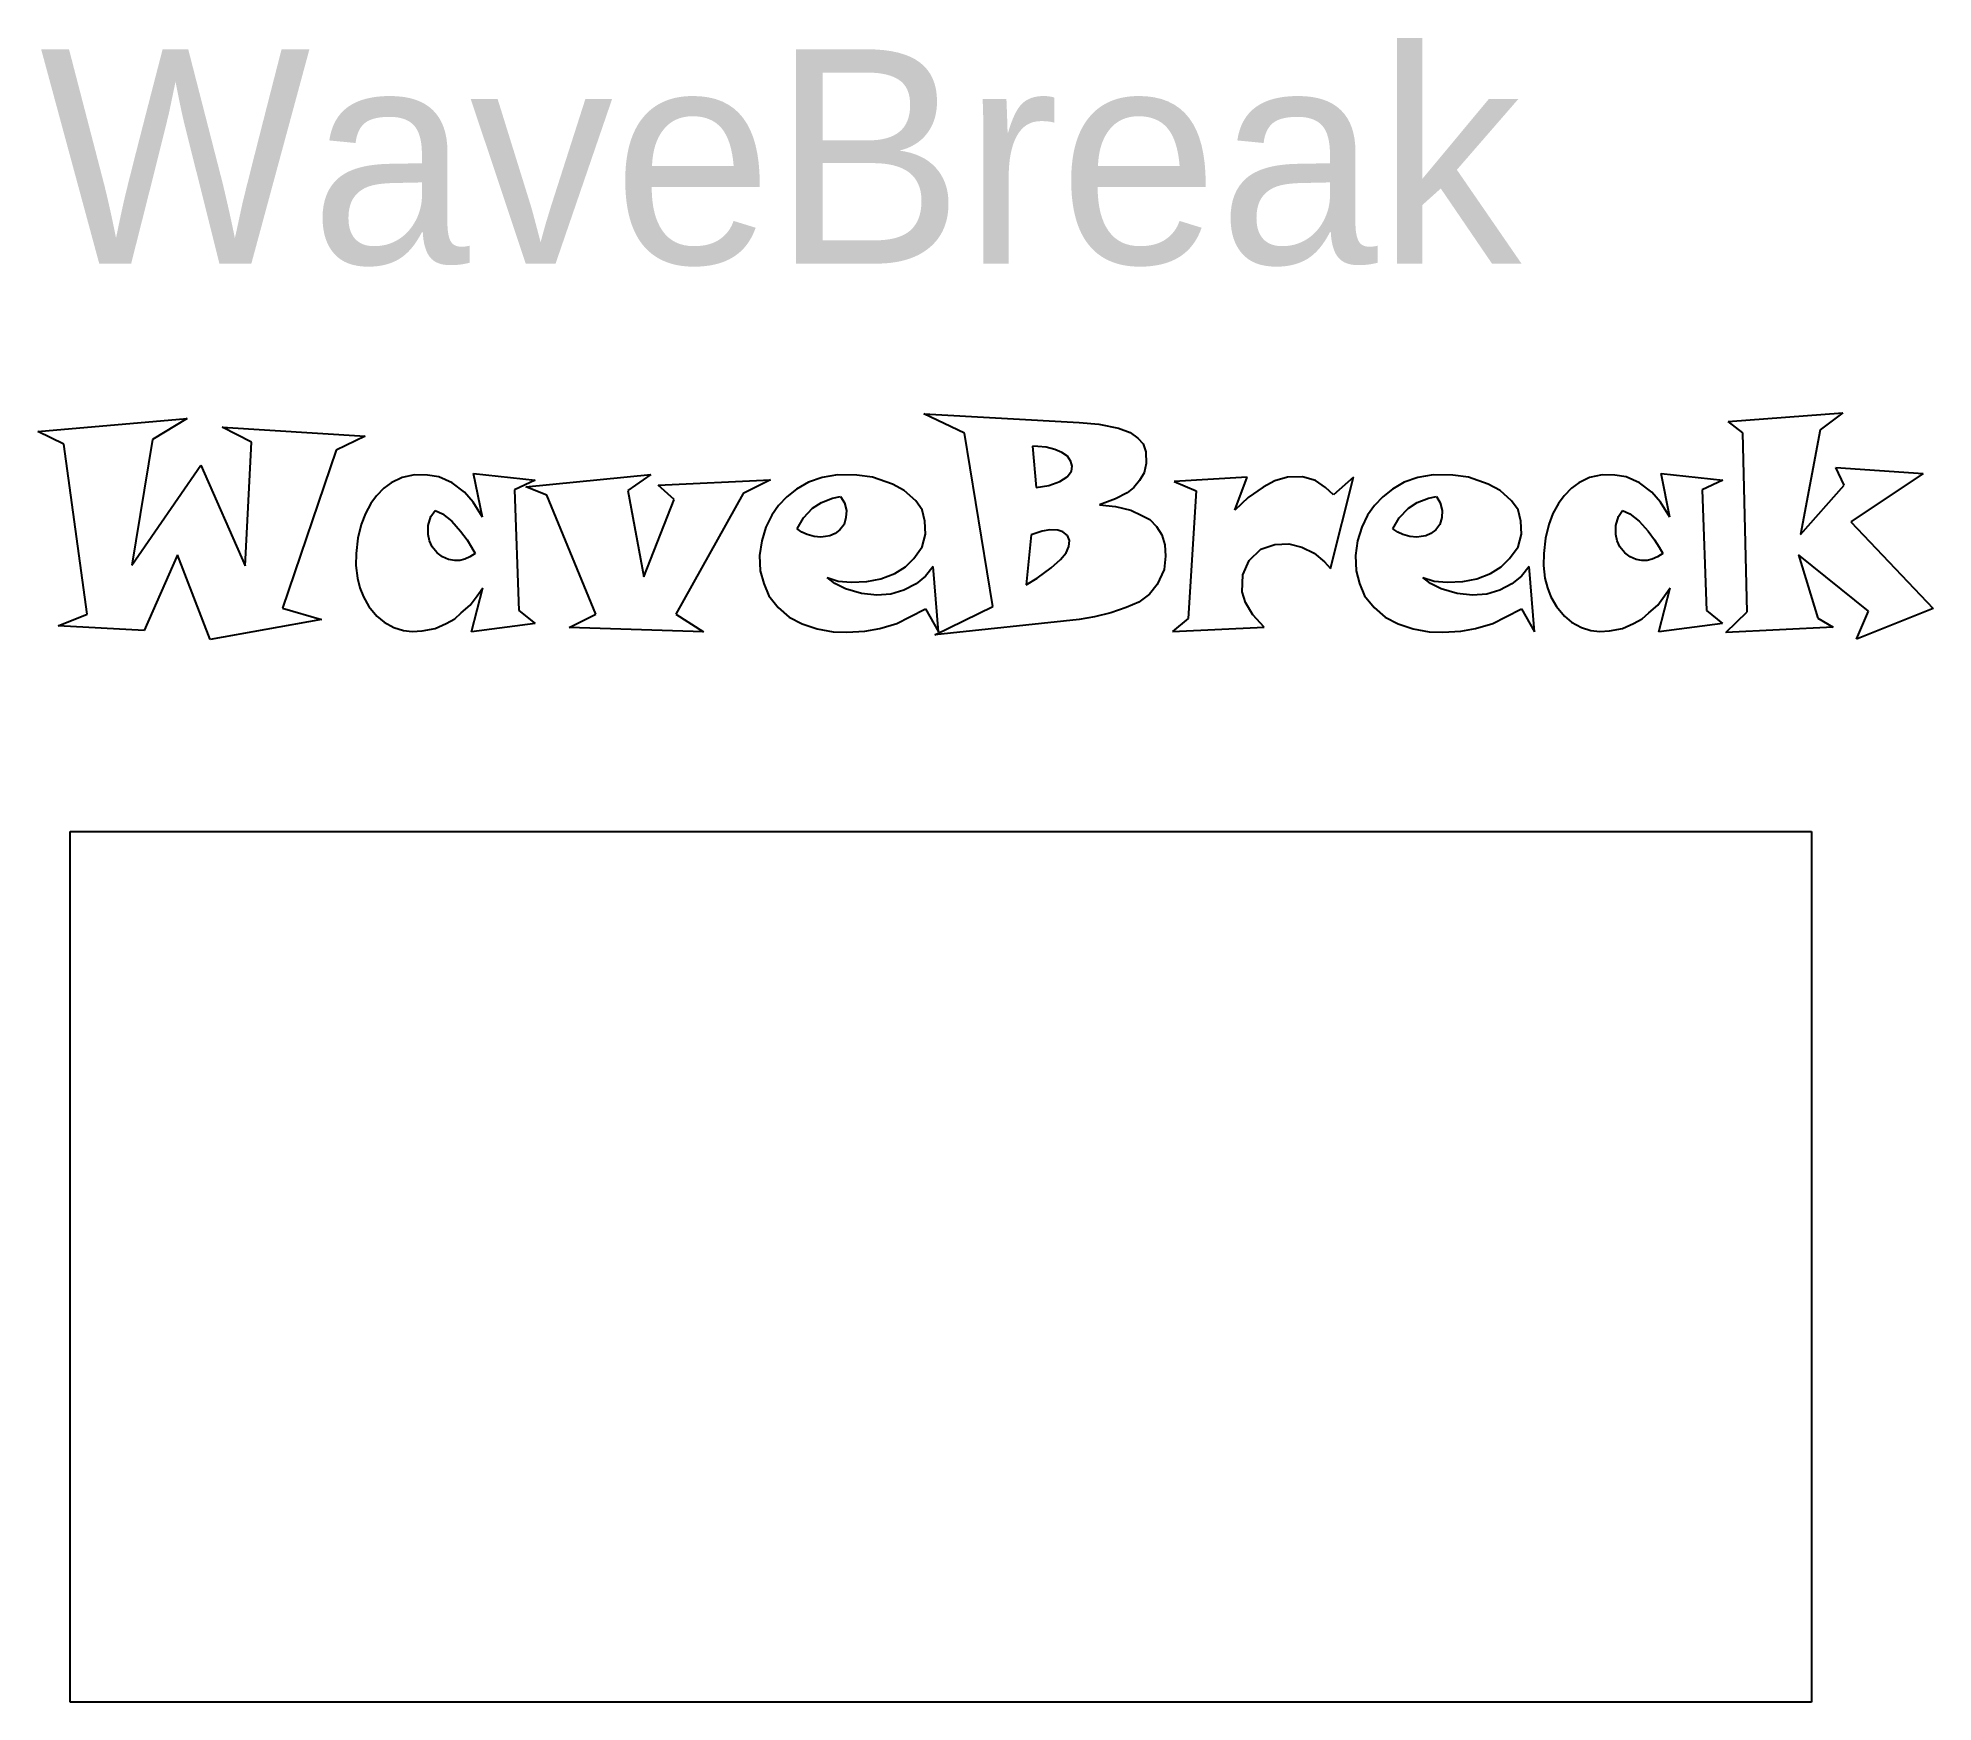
# Model space of a CAD drawing. Extents: x 5.25 to 14.1, y 0.28 to 8.04.
import ezdxf

# ---------------------------------------------------------------- set-up
doc = ezdxf.new("R2010")
doc.units = 0
doc.header["$MEASUREMENT"] = 0
doc.layers.get('0').update_dxf_attribs({"linetype": 'CONTINUOUS'})
doc.styles.add('STYLE1', font='SNAP____.TTF')
picture_1 = doc.add_image_def('image1.jpg', size_in_pixel=(2048, 1024))

msp = doc.modelspace()

# ---------------------------------------------------------------- linework, layer by layer
for p, q in [((9.5772, 6.1972), (9.3883, 6.288)), ((9.3883, 6.288), (10.1135, 6.247)), ((13.1408, 6.2519), (13.6766, 6.2919)), ((13.6766, 6.2919), (13.5705, 6.2137)), ((5.2543, 6.2053), (5.9516, 6.2656)), ((5.375, 6.1465), (5.2543, 6.2053)), ((5.9516, 6.2656), (5.7898, 6.1686)), ((6.2516, 6.1554), (6.1148, 6.2259)), ((6.1148, 6.2259), (6.7811, 6.1833)), ((9.7108, 5.3885), (9.5772, 6.1972)), ((10.1135, 6.247), (10.2044, 6.24)), ((10.2044, 6.24), (10.2971, 6.2204)), ((10.2971, 6.2204), (10.3505, 6.2008)), ((10.3505, 6.2008), (10.3861, 6.174)), ((13.2104, 6.1998), (13.1408, 6.2519)), ((13.2295, 5.3634), (13.2104, 6.1998)), ((13.5705, 6.2137), (13.4783, 5.7251)), ((5.4838, 5.354), (5.375, 6.1465)), ((5.7898, 6.1686), (5.6927, 5.5819)), ((6.2222, 5.579), (6.2516, 6.1554)), ((6.6458, 6.1186), (6.3958, 5.382)), ((6.7811, 6.1833), (6.6458, 6.1186)), ((9.8949, 6.137), (9.9128, 5.9437)), ((9.9202, 6.1349), (9.8949, 6.137)), ((9.9583, 6.1317), (9.9202, 6.1349)), ((9.9995, 6.1222), (9.9583, 6.1317)), ((10.0322, 6.1074), (9.9995, 6.1222)), ((10.0586, 6.0905), (10.0322, 6.1074)), ((10.3861, 6.174), (10.4111, 6.1473)), ((10.4111, 6.1473), (10.4236, 6.1099)), ((10.4236, 6.1099), (10.4253, 6.0565)), ((5.6927, 5.5819), (6.0148, 6.048)), ((6.0148, 6.048), (6.2222, 5.579)), ((10.0576, 5.9944), (10.0777, 6.0198)), ((10.0745, 6.0652), (10.0586, 6.0905)), ((10.0808, 6.043), (10.0745, 6.0652)), ((10.0777, 6.0198), (10.0808, 6.043)), ((10.4253, 6.0565), (10.4164, 6.012)), ((13.6818, 5.9546), (13.6435, 6.038)), ((13.6435, 6.038), (14.0506, 6.0102)), ((6.8687, 5.9408), (6.835, 5.9061)), ((6.9034, 5.9666), (6.8687, 5.9408)), ((6.9539, 5.9913), (6.9034, 5.9666)), ((7.0122, 6.0036), (6.9539, 5.9913)), ((7.0717, 6.0025), (7.0122, 6.0036)), ((7.1244, 5.9935), (7.0717, 6.0025)), ((7.1872, 5.9666), (7.1244, 5.9935)), ((7.2444, 5.9229), (7.1872, 5.9666)), ((7.3285, 5.8052), (7.287, 6.0092)), ((7.287, 6.0092), (7.5753, 5.9778)), ((7.5753, 5.9778), (7.4788, 5.9341)), ((7.4788, 5.9341), (7.499, 5.3701)), ((7.5318, 5.9477), (8.1145, 6.0047)), ((7.6298, 5.9085), (7.5318, 5.9477)), ((8.1145, 6.0047), (8.0075, 5.9299)), ((8.0075, 5.9299), (8.0824, 5.5274)), ((8.1483, 5.9548), (8.6722, 5.9798)), ((8.2232, 5.8889), (8.1483, 5.9548)), ((8.6722, 5.9798), (8.5457, 5.9157)), ((8.7943, 5.937), (8.7497, 5.9014)), ((8.8495, 5.9691), (8.7943, 5.937)), ((8.9136, 5.9904), (8.8495, 5.9691)), ((8.9849, 6.0029), (8.9136, 5.9904)), ((9.0758, 6.0011), (8.9849, 6.0029)), ((9.1488, 5.9922), (9.0758, 6.0011)), ((9.2415, 5.9602), (9.1488, 5.9922)), ((9.2967, 5.9299), (9.2415, 5.9602)), ((9.3502, 5.8818), (9.2967, 5.9299)), ((9.9128, 5.9437), (9.9709, 5.9543)), ((9.9709, 5.9543), (10.0227, 5.9722)), ((10.0227, 5.9722), (10.0576, 5.9944)), ((10.3683, 5.9443), (10.3363, 5.9193)), ((10.3951, 5.9763), (10.3683, 5.9443)), ((10.4164, 6.012), (10.3951, 5.9763)), ((10.8966, 5.9924), (10.5563, 5.9728)), ((10.5563, 5.9728), (10.6596, 5.9283)), ((10.6596, 5.9283), (10.6222, 5.3334)), ((10.8396, 5.8392), (10.8966, 5.9924)), ((10.9715, 5.9461), (10.902, 5.898)), ((11.0267, 5.9746), (10.9715, 5.9461)), ((11.0855, 5.9924), (11.0267, 5.9746)), ((11.155, 5.9942), (11.0855, 5.9924)), ((11.2156, 5.9764), (11.155, 5.9942)), ((11.2619, 5.9443), (11.2156, 5.9764)), ((11.2993, 5.9105), (11.2619, 5.9443)), ((11.2851, 5.5667), (11.3938, 5.9924)), ((11.3938, 5.9924), (11.2993, 5.9105)), ((11.5746, 5.937), (11.5301, 5.9014)), ((11.6299, 5.9691), (11.5746, 5.937)), ((11.694, 5.9904), (11.6299, 5.9691)), ((11.7653, 6.0029), (11.694, 5.9904)), ((11.8562, 6.0011), (11.7653, 6.0029)), ((11.9292, 5.9922), (11.8562, 6.0011)), ((12.0219, 5.9602), (11.9292, 5.9922)), ((12.0771, 5.9299), (12.0219, 5.9602)), ((12.1306, 5.8818), (12.0771, 5.9299)), ((12.4098, 5.9408), (12.3761, 5.9061)), ((12.4445, 5.9666), (12.4098, 5.9408)), ((12.495, 5.9913), (12.4445, 5.9666)), ((12.5533, 6.0036), (12.495, 5.9913)), ((12.6128, 6.0025), (12.5533, 6.0036)), ((12.6655, 5.9935), (12.6128, 6.0025)), ((12.7283, 5.9666), (12.6655, 5.9935)), ((12.7855, 5.9229), (12.7283, 5.9666)), ((12.8696, 5.8052), (12.8281, 6.0092)), ((12.8281, 6.0092), (13.1164, 5.9778)), ((13.1164, 5.9778), (13.0199, 5.9341)), ((13.0199, 5.9341), (13.0401, 5.3701)), ((13.4783, 5.7251), (13.6818, 5.9546)), ((14.0506, 6.0102), (13.7131, 5.7842)), ((6.8081, 5.8691), (6.7823, 5.8231)), ((6.835, 5.9061), (6.8081, 5.8691)), ((7.0878, 5.8086), (7.1079, 5.8377)), ((7.1079, 5.8377), (7.1417, 5.8206)), ((7.2848, 5.8758), (7.2444, 5.9229)), ((7.3285, 5.8052), (7.2848, 5.8758)), ((7.8579, 5.3528), (7.6298, 5.9085)), ((8.0824, 5.5274), (8.2232, 5.8889)), ((8.5457, 5.9157), (8.2303, 5.3528)), ((8.7105, 5.8604), (8.6784, 5.8159)), ((8.7497, 5.9014), (8.7105, 5.8604)), ((8.8264, 5.8032), (8.8689, 5.8476)), ((8.8689, 5.8476), (8.9101, 5.8742)), ((8.9101, 5.8742), (8.9628, 5.8939)), ((8.9628, 5.8939), (8.9996, 5.9015)), ((8.9996, 5.9015), (9.0173, 5.873)), ((9.0173, 5.873), (9.0269, 5.8374)), ((9.0269, 5.8374), (9.025, 5.8038)), ((9.3805, 5.8408), (9.3502, 5.8818)), ((9.393, 5.7874), (9.3805, 5.8408)), ((10.2828, 5.8908), (10.208, 5.8641)), ((10.208, 5.8641), (10.2828, 5.8552)), ((10.3363, 5.9193), (10.2828, 5.8908)), ((10.2828, 5.8552), (10.3541, 5.8392)), ((10.3541, 5.8392), (10.4057, 5.8143)), ((10.902, 5.898), (10.8396, 5.8392)), ((11.4909, 5.8604), (11.4588, 5.8159)), ((11.5301, 5.9014), (11.4909, 5.8604)), ((11.6068, 5.8032), (11.6493, 5.8476)), ((11.6493, 5.8476), (11.6905, 5.8742)), ((11.6905, 5.8742), (11.7431, 5.8939)), ((11.7431, 5.8939), (11.7799, 5.9015)), ((11.7799, 5.9015), (11.7977, 5.873)), ((11.7977, 5.873), (11.8072, 5.8374)), ((11.8072, 5.8374), (11.8053, 5.8038)), ((12.1609, 5.8408), (12.1306, 5.8818)), ((12.1733, 5.7874), (12.1609, 5.8408)), ((12.3492, 5.8691), (12.3234, 5.8231)), ((12.3761, 5.9061), (12.3492, 5.8691)), ((12.6289, 5.8086), (12.649, 5.8377)), ((12.649, 5.8377), (12.6828, 5.8206)), ((12.8259, 5.8758), (12.7855, 5.9229)), ((12.8696, 5.8052), (12.8259, 5.8758)), ((6.7632, 5.7715), (6.7475, 5.7076)), ((6.7823, 5.8231), (6.7632, 5.7715)), ((7.0758, 5.7663), (7.0878, 5.8086)), ((7.0758, 5.7248), (7.0758, 5.7663)), ((7.1417, 5.8206), (7.1854, 5.7868)), ((7.1854, 5.7868), (7.2265, 5.7406)), ((8.6517, 5.7589), (8.6321, 5.6948)), ((8.6784, 5.8159), (8.6517, 5.7589)), ((8.7966, 5.7512), (8.8264, 5.8032)), ((8.8194, 5.7354), (8.7966, 5.7512)), ((9.0161, 5.7715), (8.997, 5.7461)), ((9.025, 5.8038), (9.0161, 5.7715)), ((9.3965, 5.7268), (9.393, 5.7874)), ((10.4057, 5.8143), (10.4432, 5.7947)), ((10.4432, 5.7947), (10.4735, 5.7626)), ((10.4735, 5.7626), (10.4984, 5.7234)), ((11.4321, 5.7589), (11.4125, 5.6948)), ((11.4588, 5.8159), (11.4321, 5.7589)), ((11.5769, 5.7512), (11.6068, 5.8032)), ((11.5998, 5.7354), (11.5769, 5.7512)), ((11.7964, 5.7715), (11.7774, 5.7461)), ((11.8053, 5.8038), (11.7964, 5.7715)), ((12.1769, 5.7268), (12.1733, 5.7874)), ((12.3043, 5.7715), (12.2886, 5.7076)), ((12.3234, 5.8231), (12.3043, 5.7715)), ((12.6169, 5.7663), (12.6289, 5.8086)), ((12.6169, 5.7248), (12.6169, 5.7663)), ((12.6828, 5.8206), (12.7265, 5.7868)), ((12.7265, 5.7868), (12.7676, 5.7406)), ((13.7131, 5.7842), (14.0975, 5.379)), ((6.7475, 5.7076), (6.7397, 5.637)), ((7.0818, 5.6948), (7.0758, 5.7248)), ((7.0947, 5.667), (7.0818, 5.6948)), ((7.1174, 5.6401), (7.0947, 5.667)), ((7.2265, 5.7406), (7.2569, 5.7004)), ((7.2569, 5.7004), (7.2778, 5.6666)), ((7.2778, 5.6666), (7.2954, 5.6362)), ((8.6321, 5.6948), (8.6214, 5.6271)), ((8.8435, 5.7246), (8.8194, 5.7354)), ((8.8759, 5.7151), (8.8435, 5.7246)), ((8.9082, 5.7132), (8.8759, 5.7151)), ((8.9292, 5.7151), (8.9082, 5.7132)), ((8.9501, 5.7195), (8.9292, 5.7151)), ((8.9742, 5.729), (8.9501, 5.7195)), ((8.997, 5.7461), (8.9742, 5.729)), ((9.3413, 5.6128), (9.3805, 5.668)), ((9.3805, 5.668), (9.3965, 5.7268)), ((9.8896, 5.724), (9.8653, 5.4906)), ((9.9403, 5.7399), (9.8896, 5.724)), ((9.9762, 5.7462), (9.9403, 5.7399)), ((10.0132, 5.7452), (9.9762, 5.7462)), ((10.0375, 5.7367), (10.0132, 5.7452)), ((10.0586, 5.7198), (10.0375, 5.7367)), ((10.0523, 5.6395), (10.065, 5.6691)), ((10.0681, 5.6966), (10.0586, 5.7198)), ((10.065, 5.6691), (10.0681, 5.6966)), ((10.4984, 5.7234), (10.5127, 5.6771)), ((10.5127, 5.6771), (10.5162, 5.6237)), ((10.9608, 5.6558), (11.0267, 5.6789)), ((11.0267, 5.6789), (11.0909, 5.6807)), ((11.0909, 5.6807), (11.1514, 5.6664)), ((11.1514, 5.6664), (11.2102, 5.6379)), ((11.4125, 5.6948), (11.4018, 5.6271)), ((11.6239, 5.7246), (11.5998, 5.7354)), ((11.6562, 5.7151), (11.6239, 5.7246)), ((11.6886, 5.7132), (11.6562, 5.7151)), ((11.7095, 5.7151), (11.6886, 5.7132)), ((11.7305, 5.7195), (11.7095, 5.7151)), ((11.7546, 5.729), (11.7305, 5.7195)), ((11.7774, 5.7461), (11.7546, 5.729)), ((12.1217, 5.6128), (12.1609, 5.668)), ((12.1609, 5.668), (12.1769, 5.7268)), ((12.2886, 5.7076), (12.2808, 5.637)), ((12.6229, 5.6948), (12.6169, 5.7248)), ((12.6358, 5.667), (12.6229, 5.6948)), ((12.6584, 5.6401), (12.6358, 5.667)), ((12.7676, 5.7406), (12.7979, 5.7004)), ((12.7979, 5.7004), (12.8189, 5.6666)), ((12.8189, 5.6666), (12.8365, 5.6362)), ((5.906, 5.6305), (5.75, 5.2776)), ((6.0589, 5.2349), (5.906, 5.6305)), ((6.7397, 5.637), (6.7386, 5.5809)), ((6.7386, 5.5809), (6.7453, 5.5215)), ((7.1422, 5.6212), (7.1174, 5.6401)), ((7.1708, 5.6076), (7.1422, 5.6212)), ((7.1978, 5.6033), (7.1708, 5.6076)), ((7.2231, 5.6033), (7.1978, 5.6033)), ((7.2462, 5.6097), (7.2231, 5.6033)), ((7.2701, 5.6204), (7.2462, 5.6097)), ((7.2954, 5.6362), (7.2701, 5.6204)), ((8.6214, 5.6271), (8.625, 5.5558)), ((9.2522, 5.5434), (9.3021, 5.5736)), ((9.3021, 5.5736), (9.3413, 5.6128)), ((9.4322, 5.5754), (9.3965, 5.5309)), ((9.4571, 5.2708), (9.4322, 5.5754)), ((9.9826, 5.5688), (10.0259, 5.6079)), ((10.0259, 5.6079), (10.0523, 5.6395)), ((10.5162, 5.6237), (10.5091, 5.5613)), ((10.877, 5.5364), (10.9055, 5.6041)), ((10.9055, 5.6041), (10.9608, 5.6558)), ((11.2102, 5.6379), (11.2584, 5.597)), ((11.2584, 5.597), (11.2851, 5.5667)), ((11.4018, 5.6271), (11.4053, 5.5558)), ((12.0326, 5.5434), (12.0825, 5.5736)), ((12.0825, 5.5736), (12.1217, 5.6128)), ((12.2125, 5.5754), (12.1769, 5.5309)), ((12.2375, 5.2708), (12.2125, 5.5754)), ((12.2808, 5.637), (12.2797, 5.5809)), ((12.2797, 5.5809), (12.2864, 5.5215)), ((12.6833, 5.6212), (12.6584, 5.6401)), ((12.7119, 5.6076), (12.6833, 5.6212)), ((12.7389, 5.6033), (12.7119, 5.6076)), ((12.7641, 5.6033), (12.7389, 5.6033)), ((12.7872, 5.6097), (12.7641, 5.6033)), ((12.8112, 5.6204), (12.7872, 5.6097)), ((12.8365, 5.6362), (12.8112, 5.6204)), ((13.7966, 5.3669), (13.4696, 5.6294)), ((13.4696, 5.6294), (13.56, 5.3338)), ((6.7453, 5.5215), (6.7565, 5.4766)), ((8.625, 5.5558), (8.641, 5.497)), ((8.641, 5.497), (8.6642, 5.4383)), ((8.9724, 5.497), (8.9368, 5.5238)), ((8.9368, 5.5238), (8.9885, 5.5077)), ((9.0223, 5.4721), (8.9724, 5.497)), ((8.9885, 5.5077), (9.0491, 5.5024)), ((9.0491, 5.5024), (9.1221, 5.5059)), ((9.1221, 5.5059), (9.188, 5.5184)), ((9.188, 5.5184), (9.2522, 5.5434)), ((9.352, 5.4953), (9.295, 5.465)), ((9.3965, 5.5309), (9.352, 5.4953)), ((9.8653, 5.4906), (9.9171, 5.5213)), ((9.9171, 5.5213), (9.9826, 5.5688)), ((10.477, 5.4919), (10.4414, 5.4473)), ((10.5091, 5.5613), (10.477, 5.4919)), ((10.8735, 5.458), (10.877, 5.5364)), ((11.4053, 5.5558), (11.4214, 5.497)), ((11.4214, 5.497), (11.4445, 5.4383)), ((11.7172, 5.5238), (11.7688, 5.5077)), ((11.7528, 5.497), (11.7172, 5.5238)), ((11.8027, 5.4721), (11.7528, 5.497)), ((11.7688, 5.5077), (11.8294, 5.5024)), ((11.8294, 5.5024), (11.9025, 5.5059)), ((11.9025, 5.5059), (11.9684, 5.5184)), ((11.9684, 5.5184), (12.0326, 5.5434)), ((12.1323, 5.4953), (12.0753, 5.465)), ((12.1769, 5.5309), (12.1323, 5.4953)), ((12.2864, 5.5215), (12.2976, 5.4766)), ((6.7565, 5.4766), (6.7733, 5.434)), ((6.7733, 5.434), (6.7991, 5.3892)), ((7.2298, 5.3589), (7.2713, 5.3959)), ((7.2713, 5.3959), (7.3039, 5.4385)), ((7.2769, 5.2715), (7.3297, 5.4766)), ((7.3039, 5.4385), (7.3297, 5.4766)), ((8.6642, 5.4383), (8.7087, 5.3848)), ((9.0972, 5.449), (9.0223, 5.4721)), ((9.1684, 5.4418), (9.0972, 5.449)), ((9.2344, 5.4472), (9.1684, 5.4418)), ((9.295, 5.465), (9.2344, 5.4472)), ((10.3915, 5.4099), (10.3327, 5.385)), ((10.4414, 5.4473), (10.3915, 5.4099)), ((10.8895, 5.4082), (10.8735, 5.458)), ((10.9234, 5.3494), (10.8895, 5.4082)), ((11.4445, 5.4383), (11.4891, 5.3848)), ((11.8775, 5.449), (11.8027, 5.4721)), ((11.9488, 5.4418), (11.8775, 5.449)), ((12.0147, 5.4472), (11.9488, 5.4418)), ((12.0753, 5.465), (12.0147, 5.4472)), ((12.2976, 5.4766), (12.3144, 5.434)), ((12.3144, 5.434), (12.3402, 5.3892)), ((12.7709, 5.3589), (12.8124, 5.3959)), ((12.8124, 5.3959), (12.845, 5.4385)), ((12.818, 5.2715), (12.8708, 5.4766)), ((12.845, 5.4385), (12.8708, 5.4766)), ((5.3485, 5.2982), (5.4838, 5.354)), ((6.5782, 5.329), (6.0589, 5.2349)), ((6.3958, 5.382), (6.5782, 5.329)), ((6.7991, 5.3892), (6.8361, 5.3443)), ((6.8361, 5.3443), (6.8698, 5.3163)), ((6.8698, 5.3163), (6.9158, 5.2917)), ((7.1076, 5.286), (7.1592, 5.3096)), ((7.1592, 5.3096), (7.1996, 5.332)), ((7.1996, 5.332), (7.2298, 5.3589)), ((7.5742, 5.3096), (7.2769, 5.2715)), ((7.499, 5.3701), (7.5742, 5.3096)), ((7.7331, 5.2905), (7.8579, 5.3528)), ((8.2303, 5.3528), (8.3604, 5.2709)), ((8.7087, 5.3848), (8.7604, 5.3385)), ((8.7604, 5.3385), (8.821, 5.3082)), ((8.821, 5.3082), (8.8905, 5.2851)), ((9.1827, 5.2869), (9.2629, 5.31)), ((9.2629, 5.31), (9.3235, 5.3403)), ((9.3235, 5.3403), (9.3965, 5.3777)), ((9.3965, 5.3777), (9.4571, 5.2708)), ((9.44, 5.2567), (9.7108, 5.3885)), ((10.1135, 5.328), (9.44, 5.2567)), ((10.1848, 5.3405), (10.1135, 5.328)), ((10.2614, 5.36), (10.1848, 5.3405)), ((10.3327, 5.385), (10.2614, 5.36)), ((10.6222, 5.3334), (10.5492, 5.2728)), ((10.9768, 5.2924), (10.9234, 5.3494)), ((11.4891, 5.3848), (11.5408, 5.3385)), ((11.5408, 5.3385), (11.6013, 5.3082)), ((11.6013, 5.3082), (11.6708, 5.2851)), ((11.9631, 5.2869), (12.0433, 5.31)), ((12.0433, 5.31), (12.1038, 5.3403)), ((12.1038, 5.3403), (12.1769, 5.3777)), ((12.1769, 5.3777), (12.2375, 5.2708)), ((12.3402, 5.3892), (12.3772, 5.3443)), ((12.3772, 5.3443), (12.4109, 5.3163)), ((12.4109, 5.3163), (12.4569, 5.2917)), ((12.6487, 5.286), (12.7003, 5.3096)), ((12.7003, 5.3096), (12.7406, 5.332)), ((12.7406, 5.332), (12.7709, 5.3589)), ((13.1153, 5.3096), (12.818, 5.2715)), ((13.0401, 5.3701), (13.1153, 5.3096)), ((13.1304, 5.2678), (13.2295, 5.3634)), ((13.56, 5.3338), (13.6314, 5.2921)), ((14.0975, 5.379), (13.7409, 5.2365)), ((13.7409, 5.2365), (13.7966, 5.3669)), ((5.75, 5.2776), (5.3485, 5.2982)), ((6.9158, 5.2917), (6.9595, 5.2771)), ((6.9595, 5.2771), (7.001, 5.2726)), ((7.001, 5.2726), (7.047, 5.276)), ((7.047, 5.276), (7.1076, 5.286)), ((8.3604, 5.2709), (7.7331, 5.2905)), ((8.8905, 5.2851), (8.9653, 5.2708)), ((8.9653, 5.2708), (9.0295, 5.2691)), ((9.0295, 5.2691), (9.1132, 5.2744)), ((9.1132, 5.2744), (9.1827, 5.2869)), ((10.5492, 5.2728), (10.9768, 5.2924)), ((11.6708, 5.2851), (11.7457, 5.2708)), ((11.7457, 5.2708), (11.8098, 5.2691)), ((11.8098, 5.2691), (11.8936, 5.2744)), ((11.8936, 5.2744), (11.9631, 5.2869)), ((12.4569, 5.2917), (12.5006, 5.2771)), ((12.5006, 5.2771), (12.5421, 5.2726)), ((12.5421, 5.2726), (12.5881, 5.276)), ((12.5881, 5.276), (12.6487, 5.286)), ((13.6314, 5.2921), (13.1304, 5.2678))]:
    msp.add_line(p, q)

# ---------------------------------------------------------------- texts
at = {"style": 'STYLE1'}
msp.add_text('WaveBreak', height=1, dxfattribs=at).set_placement((5.2637, 6.9887))

# ---------------------------------------------------------------- pictures from other files: only their frames are drawn
image = msp.add_image(picture_1, insert=(5.4055, 0.2772), size_in_units=(8.1252, 4.0626))
image.dxf.flags = 7

doc.saveas('drawing.dxf')
